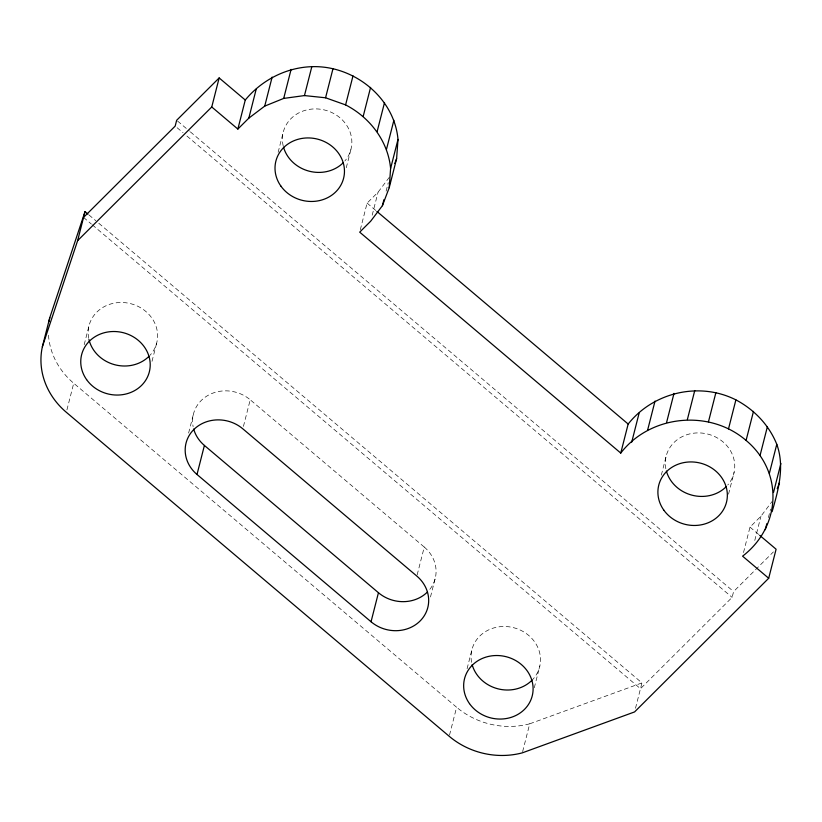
<?xml version="1.0" encoding="UTF-8"?>
<svg xmlns="http://www.w3.org/2000/svg" width="822" height="822" viewBox="0 0 822 822"><rect width="100%" height="100%" fill="white"/><g stroke="black" fill="none" stroke-linecap="round" stroke-linejoin="round"><path stroke-width="0.62" stroke-dasharray="4.11 3.08" d="M66.931 409.859L73.723 383.247A74.966 67.712 14.3 0 1 48.375 332.838M84.193 344.675L88.817 326.529M152.008 361.32L156.951 341.962M188.618 433.04L193.242 414.894M278.134 152.296L283.066 132.938M243.435 426.402L250.217 399.78A34.925 31.555 14.3 0 0 210.237 394.221A34.925 31.555 14.3 0 0 193.119 426.68M346.268 167.729L351.2 148.371M360.313 229.739L367.095 203.116L378.048 192.204L389.803 176.658M372.191 215.189L378.048 192.204M386.104 191.177L388.261 182.71M417.165 574.886L424.265 547.062L250.217 399.78M430.481 596.967L435.413 577.609M449.521 735.074L456.611 707.249L73.723 383.247M467.091 668.687L471.715 650.541M534.29 687.747L539.838 665.974M522.628 751.637L529.717 723.812L641.961 682.897L96.77 221.55M661.34 475.095L665.964 456.95M635.498 708.266L641.961 682.897M728.539 494.156L734.097 472.383M92.352 224.868L640.482 688.702L732.114 597.378L733.594 591.573L773.389 551.922M743.509 552.538L749.993 527.128L760.946 516.216L771.971 501.636M754.781 540.414L760.946 516.216M768.385 517.603L770.543 509.137M367.095 203.116L375.89 210.566M749.993 527.128L758.696 534.495M177.634 121.122L189.379 131.058M190.365 131.88L733.594 591.573M177.141 127.749L183.008 132.722M186.923 136.031L732.114 597.378M88.94 214.922L95.794 220.717M83.546 217.419L91.376 224.046M471.592 662.327A34.925 31.555 14.3 0 1 515.096 628.1A34.925 31.555 14.3 0 1 531.885 680.349M424.265 547.062A34.925 31.555 14.3 0 1 428.293 591.121M529.717 723.812A74.966 67.712 14.3 0 1 456.611 707.249M88.694 338.315A34.925 31.555 14.3 0 1 131.571 303.914A34.925 31.555 14.3 0 1 149.82 355.474M665.841 468.735A34.925 31.555 14.3 0 1 708.091 434.16A34.925 31.555 14.3 0 1 727.768 484.99M283.2 145.915A34.925 31.555 14.3 0 1 324.556 109.994A34.925 31.555 14.3 0 1 344.87 160.989"/><path stroke-width="1.23" d="M87.964 214.1L85.026 211.614L49.782 317.682L42.374 346.72A74.966 67.712 14.3 0 0 66.315 412.274L449.213 736.286A74.966 67.712 14.3 0 0 522.319 752.849L634.563 711.934L768.693 578.256L742.585 556.165C781.157 526.697 783.756 471.89 746.078 440.428C709.581 408.986 650.171 414.771 620.754 453.076L359.697 232.153L370.65 221.241L382.405 205.695L389.217 187.693L390.604 168.469L398.002 139.432C394.93 104.517 366.314 76.497 332.972 68.75C300.369 61.167 266.266 74.494 245.264 100.027L237.866 129.064L211.757 106.973L219.155 77.936L245.264 100.027M389.217 187.693L396.615 158.656L398.002 139.432M772.105 511.705C778.413 489.891 784.887 466.588 776.78 444.301C769.022 424.974 754.206 409.572 735.896 399.872C699.501 381.47 653.356 392.186 628.162 424.039L620.754 453.076M42.374 346.72L77.628 240.651L85.026 211.614M237.866 129.064L248.819 118.142L256.217 89.105M248.819 118.142L264.725 106.11L272.133 77.083M264.725 106.11L283.703 98.414L291.101 69.377M197.003 474.479A34.925 31.555 14.3 0 1 193.797 429.557A34.925 31.555 14.3 0 1 242.819 428.817L416.857 576.099A34.925 31.555 14.3 0 1 420.063 621.021A34.925 31.555 14.3 0 1 371.041 621.751L197.003 474.479L204.401 445.442A34.925 31.555 14.3 0 1 193.673 429.043M283.703 98.414L304.459 95.578L311.857 66.541M304.459 95.578L325.563 97.787L332.972 68.75M390.604 168.469C388.035 141.004 369.787 117.341 345.6 104.897L352.998 75.86M363.18 116.426L370.588 87.389M377.134 131.582L384.532 102.544M386.484 149.327L393.882 120.3M382.405 205.695L383.946 199.643M371.041 621.751L378.449 592.724L204.401 445.442M631.717 442.154L639.115 413.117M647.623 430.122L655.021 401.085M666.601 422.426L673.999 393.389M687.356 419.58L694.754 390.542M708.461 421.789L715.859 392.762M728.498 428.899L735.896 399.872M746.078 440.428L753.486 411.39M760.021 455.583L767.429 426.546M769.382 473.338L776.78 444.301M773.502 492.481L780.9 463.444M765.303 529.707L766.844 523.655M768.693 578.256L776.102 549.219L759.662 535.307M394.796 163.465L396.615 158.656M777.242 488.669L779.513 482.668M219.155 77.936L176.658 120.289L175.178 126.095L83.546 217.419M77.628 240.651L211.757 106.973M325.563 97.787L345.6 104.897M376.877 211.398L628.162 424.039M531.885 680.349A34.925 31.555 14.3 0 1 497.731 688.764A34.925 31.555 14.3 0 1 472.147 664.679M427.461 591.984A34.925 31.555 14.3 0 1 378.449 592.724M49.084 321.402A74.966 67.712 14.3 0 1 49.782 317.682M148.988 356.337A34.925 31.555 14.3 0 1 114.196 364.578A34.925 31.555 14.3 0 1 88.951 339.496M726.134 486.758A34.925 31.555 14.3 0 1 691.98 495.173A34.925 31.555 14.3 0 1 666.395 471.088M343.236 162.746A34.925 31.555 14.3 0 1 309.082 171.161A34.925 31.555 14.3 0 1 283.498 147.087M86.598 379.62A34.925 31.555 14.3 0 0 146.624 378.716A34.925 31.555 14.3 0 0 113.22 331.513A34.925 31.555 14.3 0 0 86.598 379.62M469.496 703.622A34.925 31.555 14.3 0 0 529.522 702.718A34.925 31.555 14.3 0 0 496.118 655.524A34.925 31.555 14.3 0 0 469.496 703.622M663.744 510.041A34.925 31.555 14.3 0 0 723.771 509.126A34.925 31.555 14.3 0 0 690.367 461.933A34.925 31.555 14.3 0 0 663.744 510.041M280.847 186.029A34.925 31.555 14.3 0 0 340.883 185.125A34.925 31.555 14.3 0 0 307.469 137.932A34.925 31.555 14.3 0 0 280.847 186.029"/></g></svg>
